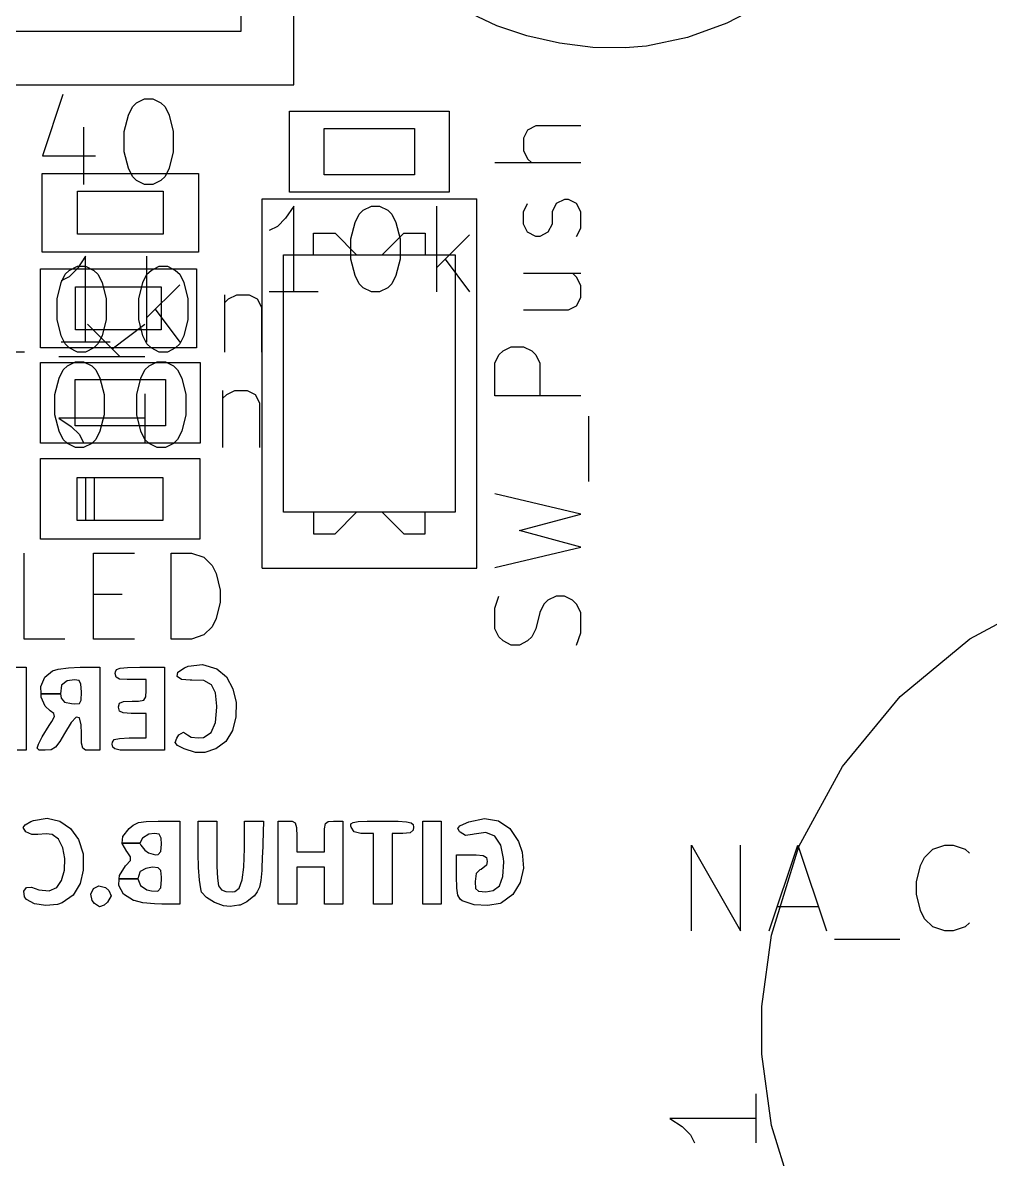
# Model space of a CAD drawing. Extents: x 0 to 141, y 0 to 216.
# Drawn here: x 116.17 to 127.45, y 162.18 to 175.42 of the extents above; entities that cross this region are included whole.
import ezdxf

# ---------------------------------------------------------------- set-up
doc = ezdxf.new("R2010")
doc.units = 0
doc.layers.get('0').update_dxf_attribs({"linetype": 'CONTINUOUS'})

msp = doc.modelspace()

# ---------------------------------------------------------------- linework, layer by layer
at = {"color": 0}
for p, q in [((119.334, 174.697), (119.334, 182.936)), ((118.714, 182.316), (118.714, 175.315)), ((124.806, 175.634), (124.379, 175.412)), ((121.7, 175.383), (121.405, 175.521)), ((118.714, 175.315), (111.713, 175.315)), ((122.049, 175.265), (121.7, 175.383)), ((124.379, 175.412), (123.921, 175.248)), ((122.43, 175.18), (122.049, 175.265)), ((122.819, 175.132), (122.43, 175.18)), ((123.921, 175.248), (123.442, 175.146)), ((123.194, 175.125), (122.819, 175.132)), ((123.442, 175.146), (123.194, 175.125)), ((111.093, 174.697), (119.334, 174.697)), ((116.643, 174.581), (116.404, 173.867)), ((117.5, 174.486), (117.595, 174.534)), ((117.595, 174.534), (117.69, 174.534)), ((117.69, 174.534), (117.785, 174.486)), ((117.405, 174.342), (117.452, 174.438)), ((117.452, 174.438), (117.5, 174.486)), ((117.785, 174.486), (117.833, 174.438)), ((117.833, 174.438), (117.88, 174.342)), ((119.284, 174.387), (121.143, 174.387)), ((119.284, 173.445), (119.284, 174.387)), ((121.143, 174.387), (121.143, 173.445)), ((117.356, 174.152), (117.405, 174.342)), ((117.88, 174.342), (117.928, 174.152)), ((116.881, 174.201), (116.881, 173.534)), ((117.356, 173.914), (117.356, 174.152)), ((117.928, 174.152), (117.928, 173.914)), ((119.688, 174.185), (120.738, 174.185)), ((119.688, 173.647), (119.688, 174.185)), ((120.738, 174.185), (120.738, 173.647)), ((122.057, 174.169), (122.01, 174.073)), ((122.152, 174.216), (122.057, 174.169)), ((122.677, 174.216), (122.152, 174.216)), ((122.01, 174.073), (122.01, 173.93)), ((116.404, 173.867), (117.023, 173.867)), ((117.405, 173.724), (117.356, 173.914)), ((117.928, 173.914), (117.88, 173.724)), ((122.01, 173.93), (122.057, 173.835)), ((117.452, 173.629), (117.405, 173.724)), ((117.88, 173.724), (117.833, 173.629)), ((122.677, 173.787), (121.677, 173.787)), ((122.057, 173.835), (122.105, 173.787)), ((116.401, 173.664), (118.222, 173.664)), ((116.401, 172.745), (116.401, 173.664)), ((117.5, 173.58), (117.452, 173.629)), ((117.833, 173.629), (117.785, 173.58)), ((118.222, 173.664), (118.222, 172.745)), ((120.738, 173.647), (119.688, 173.647)), ((117.595, 173.534), (117.5, 173.58)), ((117.69, 173.534), (117.595, 173.534)), ((117.785, 173.58), (117.69, 173.534)), ((116.812, 173.455), (117.811, 173.455)), ((116.812, 172.955), (116.812, 173.455)), ((117.811, 173.455), (117.811, 172.955)), ((118.963, 169.066), (118.963, 173.366)), ((118.963, 173.366), (121.465, 173.366)), ((121.143, 173.445), (119.284, 173.445)), ((121.465, 169.066), (121.465, 173.366)), ((122.486, 173.359), (122.391, 173.312)), ((122.534, 173.359), (122.486, 173.359)), ((122.629, 173.312), (122.534, 173.359)), ((119.333, 173.283), (119.237, 173.141)), ((119.333, 172.284), (119.333, 173.283)), ((120.095, 173.188), (120.143, 173.236)), ((120.143, 173.236), (120.238, 173.283)), ((120.238, 173.283), (120.333, 173.283)), ((120.333, 173.283), (120.428, 173.236)), ((120.428, 173.236), (120.476, 173.188)), ((121, 172.284), (121, 173.283)), ((122.01, 173.217), (122.057, 173.312)), ((122.01, 173.073), (122.01, 173.217)), ((122.391, 173.312), (122.344, 173.217)), ((122.344, 173.217), (122.344, 173.073)), ((122.677, 173.217), (122.629, 173.312)), ((122.677, 173.025), (122.677, 173.217)), ((119.237, 173.141), (119.143, 173.046)), ((119.999, 172.902), (120.048, 173.093)), ((120.048, 173.093), (120.095, 173.188)), ((120.476, 173.188), (120.523, 173.093)), ((120.523, 173.093), (120.571, 172.902)), ((122.057, 172.978), (122.01, 173.073)), ((122.344, 173.073), (122.295, 172.978)), ((117.811, 172.955), (116.812, 172.955)), ((119.143, 173.046), (119.047, 172.998)), ((119.564, 172.716), (119.564, 172.966)), ((119.564, 172.966), (119.814, 172.966)), ((119.814, 172.966), (120.064, 172.716)), ((120.364, 172.716), (120.614, 172.966)), ((120.614, 172.966), (120.863, 172.966)), ((120.863, 172.966), (120.863, 172.716)), ((121.38, 172.949), (121, 172.569)), ((122.152, 172.93), (122.057, 172.978)), ((122.2, 172.93), (122.152, 172.93)), ((122.295, 172.978), (122.2, 172.93)), ((122.629, 172.93), (122.677, 173.025)), ((119.999, 172.664), (119.999, 172.902)), ((120.571, 172.902), (120.571, 172.664)), ((118.222, 172.745), (116.401, 172.745)), ((116.907, 172.698), (116.812, 172.555)), ((116.907, 171.698), (116.907, 172.698)), ((117.621, 171.698), (117.621, 172.698)), ((119.214, 169.716), (119.214, 172.716)), ((119.214, 172.716), (121.214, 172.716)), ((120.048, 172.474), (119.999, 172.664)), ((120.571, 172.664), (120.523, 172.474)), ((121.095, 172.664), (121.38, 172.284)), ((121.214, 172.716), (121.214, 169.716)), ((116.38, 172.551), (118.199, 172.551)), ((116.38, 171.632), (116.38, 172.551)), ((116.669, 172.488), (116.717, 172.534)), ((116.717, 172.534), (116.812, 172.583)), ((116.812, 172.555), (116.717, 172.46)), ((116.812, 172.583), (116.907, 172.583)), ((116.907, 172.583), (117.002, 172.534)), ((117.002, 172.534), (117.051, 172.488)), ((117.621, 172.488), (117.669, 172.534)), ((117.669, 172.534), (117.764, 172.583)), ((117.764, 172.583), (117.86, 172.583)), ((117.86, 172.583), (117.954, 172.534)), ((117.954, 172.534), (118.003, 172.488)), ((118.199, 172.551), (118.199, 171.632)), ((116.622, 172.391), (116.669, 172.488)), ((116.717, 172.46), (116.622, 172.413)), ((117.051, 172.488), (117.098, 172.391)), ((117.574, 172.391), (117.621, 172.488)), ((118.003, 172.488), (118.05, 172.391)), ((120.095, 172.379), (120.048, 172.474)), ((120.523, 172.474), (120.476, 172.379)), ((122.01, 172.501), (122.677, 172.501)), ((122.629, 172.455), (122.581, 172.501)), ((122.677, 172.358), (122.629, 172.455)), ((116.574, 172.201), (116.622, 172.391)), ((116.789, 172.341), (117.789, 172.341)), ((116.789, 171.841), (116.789, 172.341)), ((117.098, 172.391), (117.146, 172.201)), ((117.526, 172.201), (117.574, 172.391)), ((118.003, 172.365), (117.621, 171.985)), ((117.789, 172.341), (117.789, 171.841)), ((118.05, 172.391), (118.098, 172.201)), ((119.618, 172.284), (119.047, 172.284)), ((120.143, 172.331), (120.095, 172.379)), ((120.238, 172.284), (120.143, 172.331)), ((120.333, 172.284), (120.238, 172.284)), ((120.428, 172.331), (120.333, 172.284)), ((120.476, 172.379), (120.428, 172.331)), ((122.677, 172.216), (122.677, 172.358)), ((116.574, 171.963), (116.574, 172.201)), ((117.146, 172.201), (117.146, 171.963)), ((117.526, 171.963), (117.526, 172.201)), ((118.098, 172.201), (118.098, 171.963)), ((118.526, 172.249), (118.526, 171.582)), ((118.526, 172.154), (118.573, 172.201)), ((118.573, 172.201), (118.668, 172.249)), ((118.668, 172.249), (118.812, 172.249)), ((118.812, 172.249), (118.907, 172.201)), ((118.907, 172.201), (118.955, 172.106)), ((122.629, 172.121), (122.677, 172.216)), ((117.716, 172.08), (118.003, 171.698)), ((118.955, 172.106), (118.955, 171.582)), ((122.01, 172.073), (122.534, 172.073)), ((122.534, 172.073), (122.629, 172.121)), ((116.622, 171.772), (116.574, 171.963)), ((116.929, 171.906), (117.311, 171.526)), ((117.146, 171.963), (117.098, 171.772)), ((117.216, 171.621), (117.596, 171.906)), ((117.574, 171.772), (117.526, 171.963)), ((118.098, 171.963), (118.05, 171.772)), ((116.669, 171.678), (116.622, 171.772)), ((117.789, 171.841), (116.789, 171.841)), ((117.098, 171.772), (117.051, 171.678)), ((117.621, 171.678), (117.574, 171.772)), ((118.05, 171.772), (118.003, 171.678)), ((118.199, 171.632), (116.38, 171.632)), ((117.192, 171.698), (116.622, 171.698)), ((116.717, 171.631), (116.669, 171.678)), ((116.812, 171.582), (116.717, 171.631)), ((117.002, 171.631), (116.907, 171.582)), ((117.051, 171.678), (117.002, 171.631)), ((117.669, 171.631), (117.621, 171.678)), ((117.764, 171.582), (117.669, 171.631)), ((117.954, 171.631), (117.86, 171.582)), ((118.003, 171.678), (117.954, 171.631)), ((121.772, 171.597), (121.867, 171.644)), ((121.867, 171.644), (122.01, 171.644)), ((122.01, 171.644), (122.105, 171.597)), ((116.193, 171.582), (115.622, 171.582)), ((117.596, 171.526), (116.596, 171.526)), ((116.907, 171.582), (116.812, 171.582)), ((117.86, 171.582), (117.764, 171.582)), ((121.677, 171.454), (121.724, 171.549)), ((121.724, 171.549), (121.772, 171.597)), ((122.105, 171.597), (122.152, 171.549)), ((122.152, 171.549), (122.2, 171.454)), ((116.382, 170.521), (116.382, 171.461)), ((116.382, 171.461), (118.243, 171.461)), ((116.599, 171.279), (116.645, 171.374)), ((116.645, 171.374), (116.694, 171.421)), ((116.694, 171.421), (116.789, 171.469)), ((116.789, 171.469), (116.884, 171.469)), ((116.884, 171.469), (116.979, 171.421)), ((116.979, 171.421), (117.027, 171.374)), ((117.027, 171.374), (117.074, 171.279)), ((117.551, 171.279), (117.598, 171.374)), ((117.598, 171.374), (117.646, 171.421)), ((117.646, 171.421), (117.741, 171.469)), ((117.741, 171.469), (117.836, 171.469)), ((117.836, 171.469), (117.931, 171.421)), ((117.931, 171.421), (117.979, 171.374)), ((117.979, 171.374), (118.027, 171.279)), ((118.243, 171.461), (118.243, 170.521)), ((121.677, 171.073), (121.677, 171.454)), ((122.2, 171.454), (122.2, 171.073)), ((116.55, 171.088), (116.599, 171.279)), ((116.787, 170.721), (116.787, 171.261)), ((116.787, 171.261), (117.837, 171.261)), ((117.074, 171.279), (117.122, 171.088)), ((117.503, 171.088), (117.551, 171.279)), ((117.837, 171.261), (117.837, 170.721)), ((118.027, 171.279), (118.074, 171.088)), ((116.55, 170.851), (116.55, 171.088)), ((117.122, 171.088), (117.122, 170.851)), ((117.503, 170.851), (117.503, 171.088)), ((117.596, 171.097), (117.596, 170.525)), ((118.074, 171.088), (118.074, 170.851)), ((118.503, 171.136), (118.503, 170.469)), ((118.503, 171.041), (118.551, 171.088)), ((118.551, 171.088), (118.646, 171.136)), ((118.646, 171.136), (118.788, 171.136)), ((118.788, 171.136), (118.883, 171.088)), ((118.883, 171.088), (118.932, 170.992)), ((118.932, 170.992), (118.932, 170.469)), ((122.677, 171.073), (121.677, 171.073)), ((116.599, 170.659), (116.55, 170.851)), ((117.596, 170.811), (116.596, 170.811)), ((116.596, 170.811), (116.739, 170.716)), ((117.122, 170.851), (117.074, 170.659)), ((117.551, 170.659), (117.503, 170.851)), ((118.074, 170.851), (118.027, 170.659)), ((122.772, 170.073), (122.772, 170.835)), ((116.739, 170.716), (116.834, 170.62)), ((117.837, 170.721), (116.787, 170.721)), ((116.645, 170.564), (116.599, 170.659)), ((116.694, 170.517), (116.645, 170.564)), ((116.834, 170.62), (116.882, 170.525)), ((117.027, 170.564), (116.979, 170.517)), ((117.074, 170.659), (117.027, 170.564)), ((117.598, 170.564), (117.551, 170.659)), ((117.646, 170.517), (117.598, 170.564)), ((117.979, 170.564), (117.931, 170.517)), ((118.027, 170.659), (117.979, 170.564)), ((118.243, 170.521), (116.382, 170.521)), ((116.789, 170.469), (116.694, 170.517)), ((116.884, 170.469), (116.789, 170.469)), ((116.979, 170.517), (116.884, 170.469)), ((117.741, 170.469), (117.646, 170.517)), ((117.836, 170.469), (117.741, 170.469)), ((117.931, 170.517), (117.836, 170.469)), ((116.38, 170.342), (118.238, 170.342)), ((116.38, 169.401), (116.38, 170.342)), ((118.238, 170.342), (118.238, 169.401)), ((116.809, 170.121), (117.808, 170.121)), ((116.809, 169.621), (116.809, 170.121)), ((116.909, 169.621), (116.909, 170.121)), ((117.009, 169.621), (117.009, 170.121)), ((117.808, 170.121), (117.808, 169.621)), ((122.677, 169.692), (121.677, 169.93)), ((117.808, 169.621), (116.809, 169.621)), ((121.214, 169.716), (119.214, 169.716)), ((119.564, 169.716), (119.564, 169.466)), ((119.814, 169.466), (120.064, 169.716)), ((120.364, 169.716), (120.614, 169.466)), ((120.863, 169.466), (120.863, 169.716)), ((121.962, 169.502), (122.677, 169.692)), ((122.677, 169.311), (121.962, 169.502)), ((118.238, 169.401), (116.38, 169.401)), ((119.564, 169.466), (119.814, 169.466)), ((120.614, 169.466), (120.863, 169.466)), ((116.189, 168.239), (116.189, 169.238)), ((116.999, 168.239), (116.999, 169.238)), ((116.999, 169.238), (117.475, 169.238)), ((117.904, 168.239), (117.904, 169.238)), ((117.904, 169.238), (118.142, 169.238)), ((118.142, 169.238), (118.285, 169.192)), ((121.677, 169.073), (122.677, 169.311)), ((118.285, 169.192), (118.38, 169.096)), ((118.38, 169.096), (118.427, 169.001)), ((118.427, 169.001), (118.475, 168.81)), ((118.963, 169.066), (121.465, 169.066)), ((116.999, 168.763), (117.333, 168.763)), ((118.475, 168.81), (118.475, 168.668)), ((121.677, 168.597), (121.724, 168.739)), ((122.295, 168.693), (122.247, 168.644)), ((122.391, 168.739), (122.295, 168.693)), ((122.486, 168.739), (122.391, 168.739)), ((122.581, 168.693), (122.486, 168.739)), ((122.629, 168.644), (122.581, 168.693)), ((127.212, 168.24), (128.148, 168.748)), ((118.475, 168.668), (118.427, 168.477)), ((121.677, 168.359), (121.677, 168.597)), ((122.247, 168.644), (122.2, 168.549)), ((122.677, 168.549), (122.629, 168.644)), ((118.427, 168.477), (118.38, 168.381)), ((122.2, 168.549), (122.152, 168.359)), ((122.677, 168.311), (122.677, 168.549)), ((118.38, 168.381), (118.285, 168.286)), ((121.724, 168.264), (121.677, 168.359)), ((122.152, 168.359), (122.105, 168.264)), ((122.629, 168.169), (122.677, 168.311)), ((116.666, 168.239), (116.189, 168.239)), ((117.475, 168.239), (116.999, 168.239)), ((118.142, 168.239), (117.904, 168.239)), ((118.285, 168.286), (118.142, 168.239)), ((121.772, 168.216), (121.724, 168.264)), ((121.867, 168.169), (121.772, 168.216)), ((121.962, 168.169), (121.867, 168.169)), ((122.057, 168.216), (121.962, 168.169)), ((122.105, 168.264), (122.057, 168.216)), ((126.399, 167.568), (127.212, 168.24)), ((115.94, 167.91), (116.214, 167.91)), ((116.214, 167.91), (116.214, 166.943)), ((116.586, 167.886), (116.706, 167.903)), ((116.706, 167.903), (116.842, 167.91)), ((116.842, 167.91), (117.074, 167.91)), ((117.074, 167.91), (117.074, 167.621)), ((117.268, 167.885), (117.311, 167.901)), ((117.311, 167.901), (117.396, 167.908)), ((117.396, 167.908), (117.54, 167.91)), ((117.54, 167.91), (117.826, 167.91)), ((117.826, 167.91), (117.826, 166.943)), ((117.983, 167.851), (118.059, 167.903)), ((118.059, 167.903), (118.103, 167.921)), ((118.103, 167.921), (118.27, 167.942)), ((118.27, 167.942), (118.437, 167.89)), ((116.386, 167.684), (116.432, 167.793)), ((116.432, 167.793), (116.521, 167.869)), ((116.521, 167.869), (116.586, 167.886)), ((116.778, 167.765), (116.691, 167.753)), ((116.83, 167.757), (116.778, 167.765)), ((117.253, 167.838), (117.255, 167.856)), ((117.263, 167.794), (117.253, 167.838)), ((117.255, 167.856), (117.268, 167.885)), ((117.303, 167.773), (117.263, 167.794)), ((117.391, 167.767), (117.303, 167.773)), ((117.612, 167.767), (117.391, 167.767)), ((117.612, 167.641), (117.612, 167.767)), ((117.974, 167.804), (117.983, 167.851)), ((118.024, 167.769), (117.974, 167.804)), ((118.126, 167.758), (118.024, 167.769)), ((118.437, 167.89), (118.55, 167.797)), ((118.55, 167.797), (118.624, 167.66)), ((116.388, 167.601), (116.386, 167.684)), ((116.626, 167.7), (116.614, 167.601)), ((116.691, 167.753), (116.626, 167.7)), ((116.853, 167.715), (116.83, 167.757)), ((116.859, 167.623), (116.853, 167.715)), ((117.607, 167.564), (117.612, 167.641)), ((118.144, 167.76), (118.126, 167.758)), ((118.283, 167.754), (118.144, 167.76)), ((118.372, 167.707), (118.283, 167.754)), ((118.42, 167.611), (118.372, 167.707)), ((118.624, 167.66), (118.661, 167.501)), ((116.388, 167.562), (116.388, 167.601)), ((116.388, 167.601), (116.614, 167.601)), ((116.614, 167.601), (116.388, 167.601)), ((116.437, 167.455), (116.388, 167.562)), ((116.614, 167.601), (116.623, 167.551)), ((116.623, 167.551), (116.659, 167.505)), ((116.659, 167.505), (116.742, 167.487)), ((116.834, 167.488), (116.856, 167.528)), ((116.856, 167.528), (116.859, 167.621)), ((116.859, 167.621), (116.859, 167.623)), ((117.074, 167.621), (117.074, 166.943)), ((117.301, 167.491), (117.35, 167.51)), ((117.35, 167.51), (117.45, 167.516)), ((117.45, 167.516), (117.522, 167.516)), ((117.522, 167.516), (117.584, 167.527)), ((117.584, 167.527), (117.607, 167.564)), ((118.436, 167.455), (118.42, 167.611)), ((118.661, 167.501), (118.659, 167.332)), ((125.727, 166.755), (126.399, 167.568)), ((116.495, 167.403), (116.437, 167.455)), ((116.537, 167.372), (116.495, 167.403)), ((116.543, 167.338), (116.537, 167.372)), ((116.742, 167.487), (116.78, 167.483)), ((116.78, 167.483), (116.834, 167.488)), ((117.289, 167.448), (117.301, 167.491)), ((117.289, 167.444), (117.289, 167.448)), ((117.3, 167.399), (117.289, 167.444)), ((117.343, 167.378), (117.3, 167.399)), ((117.438, 167.372), (117.343, 167.378)), ((117.612, 167.372), (117.438, 167.372)), ((117.612, 167.086), (117.612, 167.372)), ((118.419, 167.268), (118.436, 167.445)), ((118.436, 167.445), (118.436, 167.455)), ((116.484, 167.232), (116.513, 167.277)), ((116.513, 167.277), (116.543, 167.338)), ((116.738, 167.268), (116.66, 167.139)), ((116.796, 167.327), (116.738, 167.268)), ((116.834, 167.319), (116.796, 167.327)), ((116.855, 167.241), (116.834, 167.319)), ((116.859, 167.139), (116.855, 167.241)), ((118.368, 167.151), (118.419, 167.268)), ((118.659, 167.332), (118.619, 167.175)), ((116.401, 167.098), (116.484, 167.232)), ((116.66, 167.139), (116.608, 167.046)), ((116.86, 167.027), (116.859, 167.139)), ((117.968, 167.084), (117.993, 167.121)), ((117.993, 167.121), (118.047, 167.155)), ((118.047, 167.155), (118.095, 167.121)), ((118.095, 167.121), (118.138, 167.097)), ((118.28, 167.092), (118.368, 167.151)), ((118.619, 167.175), (118.54, 167.045)), ((116.344, 166.967), (116.356, 167.013)), ((116.356, 167.013), (116.401, 167.098)), ((116.557, 166.978), (116.506, 166.949)), ((116.608, 167.046), (116.557, 166.978)), ((116.873, 166.967), (116.86, 167.027)), ((117.217, 167.014), (117.219, 167.039)), ((117.223, 166.978), (117.217, 167.014)), ((117.219, 167.039), (117.241, 167.069)), ((117.249, 166.958), (117.223, 166.978)), ((117.241, 167.069), (117.3, 167.082)), ((117.3, 167.082), (117.414, 167.086)), ((117.414, 167.086), (117.612, 167.086)), ((117.952, 167.033), (117.968, 167.084)), ((117.978, 166.998), (117.952, 167.033)), ((118.056, 166.959), (117.978, 166.998)), ((118.138, 167.097), (118.22, 167.086)), ((118.22, 167.086), (118.28, 167.092)), ((118.54, 167.045), (118.424, 166.959)), ((116.214, 166.943), (116.111, 166.943)), ((116.366, 166.946), (116.344, 166.967)), ((116.418, 166.943), (116.366, 166.946)), ((116.437, 166.943), (116.418, 166.943)), ((116.506, 166.949), (116.437, 166.943)), ((116.905, 166.945), (116.873, 166.967)), ((116.965, 166.943), (116.905, 166.945)), ((117.074, 166.943), (116.965, 166.943)), ((117.31, 166.946), (117.249, 166.958)), ((117.42, 166.943), (117.31, 166.946)), ((117.826, 166.943), (117.42, 166.943)), ((118.186, 166.916), (118.056, 166.959)), ((118.296, 166.916), (118.186, 166.916)), ((118.422, 166.958), (118.296, 166.916)), ((118.424, 166.959), (118.422, 166.958)), ((125.22, 165.821), (125.727, 166.755)), ((116.178, 166.045), (116.203, 166.074)), ((116.209, 165.993), (116.178, 166.045)), ((116.203, 166.074), (116.269, 166.113)), ((116.269, 166.113), (116.301, 166.125)), ((116.301, 166.125), (116.459, 166.153)), ((116.459, 166.153), (116.607, 166.118)), ((116.607, 166.118), (116.732, 166.033)), ((117.413, 166.03), (117.461, 166.072)), ((117.461, 166.072), (117.523, 166.102)), ((117.523, 166.102), (117.613, 166.114)), ((117.613, 166.114), (117.753, 166.118)), ((117.753, 166.118), (118.006, 166.118)), ((118.006, 166.118), (118.006, 165.85)), ((118.22, 165.74), (118.22, 166.118)), ((118.22, 166.118), (118.436, 166.118)), ((118.436, 166.118), (118.436, 165.728)), ((118.758, 165.797), (118.758, 166.118)), ((118.758, 166.118), (118.981, 166.118)), ((118.981, 166.118), (118.967, 165.725)), ((119.152, 165.151), (119.152, 166.118)), ((119.152, 166.118), (119.26, 166.118)), ((119.26, 166.118), (119.312, 166.116)), ((119.312, 166.116), (119.349, 166.098)), ((119.349, 166.098), (119.364, 166.045)), ((119.364, 166.045), (119.367, 165.939)), ((119.691, 166.027), (119.701, 166.09)), ((119.701, 166.09), (119.732, 166.114)), ((119.732, 166.114), (119.797, 166.118)), ((119.797, 166.118), (119.905, 166.118)), ((119.905, 166.118), (119.905, 165.151)), ((119.998, 166.058), (119.999, 166.087)), ((120.001, 166.047), (119.998, 166.058)), ((119.999, 166.087), (120.023, 166.103)), ((120.035, 165.994), (120.001, 166.047)), ((120.023, 166.103), (120.082, 166.113)), ((120.082, 166.113), (120.188, 166.117)), ((120.188, 166.117), (120.355, 166.118)), ((120.355, 166.118), (120.396, 166.118)), ((120.396, 166.118), (120.551, 166.117)), ((120.551, 166.117), (120.647, 166.111)), ((120.647, 166.111), (120.701, 166.099)), ((120.701, 166.099), (120.723, 166.078)), ((120.723, 166.078), (120.729, 166.047)), ((120.729, 166.047), (120.724, 166.014)), ((120.836, 166.118), (121.051, 166.118)), ((120.836, 165.151), (120.836, 166.118)), ((121.051, 166.118), (121.051, 165.151)), ((121.243, 166.032), (121.266, 166.062)), ((121.266, 166.062), (121.347, 166.099)), ((121.347, 166.099), (121.372, 166.109)), ((121.372, 166.109), (121.557, 166.149)), ((121.557, 166.149), (121.719, 166.122)), ((121.719, 166.122), (121.852, 166.033)), ((116.28, 165.961), (116.209, 165.993)), ((116.349, 165.963), (116.28, 165.961)), ((116.447, 165.97), (116.349, 165.963)), ((116.517, 165.96), (116.447, 165.97)), ((116.592, 165.908), (116.517, 165.96)), ((116.732, 166.033), (116.824, 165.902)), ((117.333, 165.862), (117.341, 165.938)), ((117.341, 165.938), (117.413, 166.03)), ((117.57, 165.92), (117.54, 165.862)), ((117.644, 165.964), (117.57, 165.92)), ((117.708, 165.975), (117.644, 165.964)), ((117.764, 165.964), (117.708, 165.975)), ((117.787, 165.917), (117.764, 165.964)), ((117.791, 165.85), (117.787, 165.917)), ((119.367, 165.939), (119.367, 165.76)), ((119.689, 165.939), (119.691, 166.027)), ((119.689, 165.76), (119.689, 165.939)), ((120.115, 165.975), (120.035, 165.994)), ((120.263, 165.975), (120.115, 165.975)), ((120.263, 165.151), (120.263, 165.975)), ((120.603, 165.975), (120.478, 165.975)), ((120.478, 165.975), (120.478, 165.151)), ((120.688, 165.983), (120.603, 165.975)), ((120.724, 166.014), (120.688, 165.983)), ((121.265, 165.996), (121.243, 166.032)), ((121.273, 165.988), (121.265, 165.996)), ((121.335, 165.95), (121.273, 165.988)), ((121.415, 165.96), (121.335, 165.95)), ((121.433, 165.965), (121.415, 165.96)), ((121.569, 165.985), (121.433, 165.965)), ((121.674, 165.942), (121.569, 165.985)), ((121.745, 165.839), (121.674, 165.942)), ((121.852, 166.033), (121.952, 165.881)), ((116.641, 165.808), (116.592, 165.908)), ((116.665, 165.681), (116.641, 165.808)), ((116.824, 165.902), (116.877, 165.738)), ((117.333, 165.855), (117.333, 165.862)), ((117.333, 165.862), (117.54, 165.862)), ((117.54, 165.862), (117.333, 165.862)), ((117.387, 165.763), (117.333, 165.855)), ((117.54, 165.862), (117.551, 165.836)), ((117.551, 165.836), (117.596, 165.781)), ((117.596, 165.781), (117.64, 165.748)), ((117.782, 165.763), (117.791, 165.85)), ((118.006, 165.85), (118.006, 165.151)), ((118.751, 165.582), (118.758, 165.797)), ((121.777, 165.683), (121.745, 165.839)), ((121.952, 165.881), (121.994, 165.756)), ((123.968, 164.838), (123.968, 165.839)), ((123.968, 165.839), (124.54, 164.838)), ((124.54, 164.838), (124.54, 165.839)), ((124.874, 164.838), (125.206, 165.839)), ((124.9, 164.788), (125.22, 165.821)), ((125.206, 165.839), (125.539, 164.838)), ((126.683, 165.695), (126.778, 165.79)), ((126.778, 165.79), (126.92, 165.839)), ((126.92, 165.839), (127.017, 165.839)), ((127.017, 165.839), (127.158, 165.79)), ((127.158, 165.79), (127.207, 165.743)), ((116.66, 165.547), (116.665, 165.681)), ((116.877, 165.738), (116.88, 165.548)), ((117.376, 165.6), (117.428, 165.658)), ((117.39, 165.759), (117.387, 165.763)), ((117.431, 165.701), (117.39, 165.759)), ((117.428, 165.658), (117.431, 165.701)), ((117.64, 165.748), (117.722, 165.724)), ((117.722, 165.724), (117.751, 165.727)), ((117.751, 165.727), (117.782, 165.763)), ((118.223, 165.576), (118.22, 165.74)), ((118.436, 165.728), (118.436, 165.588)), ((118.966, 165.717), (118.959, 165.544)), ((118.967, 165.725), (118.966, 165.717)), ((119.367, 165.76), (119.689, 165.76)), ((121.23, 165.475), (121.23, 165.724)), ((121.23, 165.724), (121.458, 165.724)), ((121.458, 165.724), (121.541, 165.716)), ((121.541, 165.716), (121.579, 165.694)), ((121.588, 165.649), (121.577, 165.603)), ((121.579, 165.694), (121.588, 165.649)), ((121.779, 165.643), (121.777, 165.683)), ((121.994, 165.756), (122.009, 165.57)), ((126.635, 165.6), (126.683, 165.695)), ((116.626, 165.425), (116.66, 165.547)), ((116.88, 165.548), (116.842, 165.389)), ((117.3, 165.483), (117.372, 165.595)), ((117.372, 165.595), (117.376, 165.6)), ((117.538, 165.524), (117.515, 165.445)), ((117.541, 165.529), (117.538, 165.524)), ((117.607, 165.567), (117.541, 165.529)), ((117.687, 165.581), (117.607, 165.567)), ((117.753, 165.574), (117.687, 165.581)), ((117.782, 165.542), (117.753, 165.574)), ((117.791, 165.464), (117.782, 165.542)), ((118.233, 165.431), (118.223, 165.576)), ((118.436, 165.588), (118.442, 165.451)), ((118.732, 165.432), (118.751, 165.582)), ((118.959, 165.544), (118.95, 165.425)), ((119.689, 165.581), (119.367, 165.581)), ((119.367, 165.581), (119.367, 165.151)), ((119.689, 165.151), (119.689, 165.581)), ((121.502, 165.551), (121.458, 165.508)), ((121.517, 165.555), (121.502, 165.551)), ((121.577, 165.603), (121.517, 165.555)), ((121.768, 165.474), (121.779, 165.643)), ((122.009, 165.57), (121.972, 165.401)), ((126.588, 165.41), (126.635, 165.6)), ((116.57, 165.345), (116.626, 165.425)), ((116.842, 165.389), (116.76, 165.255)), ((117.294, 165.369), (117.299, 165.445)), ((117.299, 165.445), (117.3, 165.483)), ((117.299, 165.445), (117.515, 165.445)), ((117.515, 165.445), (117.299, 165.445)), ((117.515, 165.445), (117.545, 165.366)), ((117.782, 165.341), (117.791, 165.438)), ((117.791, 165.438), (117.791, 165.464)), ((118.248, 165.328), (118.233, 165.431)), ((118.442, 165.451), (118.457, 165.365)), ((118.696, 165.338), (118.732, 165.432)), ((118.95, 165.425), (118.933, 165.347)), ((121.233, 165.337), (121.23, 165.475)), ((121.458, 165.508), (121.445, 165.416)), ((121.445, 165.416), (121.445, 165.412)), ((121.445, 165.412), (121.451, 165.331)), ((121.729, 165.365), (121.768, 165.474)), ((121.972, 165.401), (121.886, 165.261)), ((126.588, 165.267), (126.588, 165.41)), ((116.187, 165.3), (116.218, 165.345)), ((116.195, 165.237), (116.187, 165.3)), ((116.218, 165.345), (116.277, 165.347)), ((116.277, 165.347), (116.363, 165.316)), ((116.363, 165.316), (116.483, 165.304)), ((116.483, 165.304), (116.57, 165.345)), ((116.76, 165.255), (116.632, 165.166)), ((116.968, 165.268), (116.997, 165.331)), ((116.983, 165.191), (116.968, 165.268)), ((116.997, 165.331), (117.059, 165.363)), ((117.059, 165.363), (117.139, 165.343)), ((117.139, 165.343), (117.179, 165.311)), ((117.179, 165.311), (117.206, 165.246)), ((117.35, 165.267), (117.294, 165.369)), ((117.463, 165.194), (117.35, 165.267)), ((117.545, 165.366), (117.621, 165.316)), ((117.621, 165.316), (117.674, 165.304)), ((117.674, 165.304), (117.749, 165.3)), ((117.749, 165.3), (117.782, 165.341)), ((118.259, 165.289), (118.248, 165.328)), ((118.317, 165.227), (118.259, 165.289)), ((118.457, 165.365), (118.489, 165.318)), ((118.489, 165.318), (118.541, 165.299)), ((118.541, 165.299), (118.619, 165.294)), ((118.619, 165.294), (118.645, 165.297)), ((118.645, 165.297), (118.696, 165.338)), ((118.907, 165.292), (118.87, 165.245)), ((118.933, 165.347), (118.907, 165.292)), ((121.245, 165.255), (121.233, 165.337)), ((121.272, 165.208), (121.245, 165.255)), ((121.451, 165.331), (121.485, 165.3)), ((121.485, 165.3), (121.569, 165.294)), ((121.569, 165.294), (121.656, 165.308)), ((121.656, 165.308), (121.729, 165.365)), ((121.886, 165.261), (121.755, 165.166)), ((126.635, 165.077), (126.588, 165.267)), ((116.218, 165.205), (116.195, 165.237)), ((116.313, 165.154), (116.218, 165.205)), ((116.444, 165.133), (116.313, 165.154)), ((116.578, 165.147), (116.444, 165.133)), ((116.632, 165.166), (116.578, 165.147)), ((117.009, 165.158), (116.983, 165.191)), ((117.067, 165.119), (117.009, 165.158)), ((117.122, 165.137), (117.067, 165.119)), ((117.162, 165.173), (117.122, 165.137)), ((117.206, 165.246), (117.162, 165.173)), ((117.472, 165.191), (117.463, 165.194)), ((117.573, 165.167), (117.472, 165.191)), ((117.708, 165.154), (117.573, 165.167)), ((117.796, 165.151), (117.708, 165.154)), ((118.006, 165.151), (117.796, 165.151)), ((118.409, 165.17), (118.317, 165.227)), ((118.419, 165.166), (118.409, 165.17)), ((118.514, 165.13), (118.419, 165.166)), ((118.591, 165.122), (118.514, 165.13)), ((118.693, 165.137), (118.591, 165.122)), ((118.708, 165.14), (118.693, 165.137)), ((118.786, 165.176), (118.708, 165.14)), ((118.867, 165.242), (118.786, 165.176)), ((118.87, 165.245), (118.867, 165.242)), ((119.367, 165.151), (119.152, 165.151)), ((119.905, 165.151), (119.689, 165.151)), ((120.478, 165.151), (120.263, 165.151)), ((121.051, 165.151), (120.836, 165.151)), ((121.296, 165.19), (121.272, 165.208)), ((121.436, 165.143), (121.296, 165.19)), ((121.595, 165.133), (121.436, 165.143)), ((121.737, 165.158), (121.595, 165.133)), ((121.755, 165.166), (121.737, 165.158)), ((124.969, 165.123), (125.444, 165.123)), ((126.683, 164.981), (126.635, 165.077)), ((126.778, 164.887), (126.683, 164.981)), ((126.92, 164.838), (126.778, 164.887)), ((127.158, 164.887), (127.017, 164.838)), ((127.207, 164.933), (127.158, 164.887)), ((124.788, 163.958), (124.9, 164.788)), ((125.634, 164.743), (126.396, 164.743)), ((127.017, 164.838), (126.92, 164.838)), ((124.788, 163.679), (124.788, 163.958)), ((124.788, 163.402), (124.788, 163.679)), ((124.9, 162.571), (124.788, 163.402)), ((124.716, 162.939), (124.716, 162.369)), ((124.716, 162.654), (123.716, 162.654)), ((123.716, 162.654), (123.86, 162.559)), ((123.86, 162.559), (123.954, 162.464)), ((125.22, 161.539), (124.9, 162.571)), ((123.954, 162.464), (124.003, 162.369))]:
    msp.add_line(p, q, dxfattribs=at)

doc.saveas('drawing.dxf')
